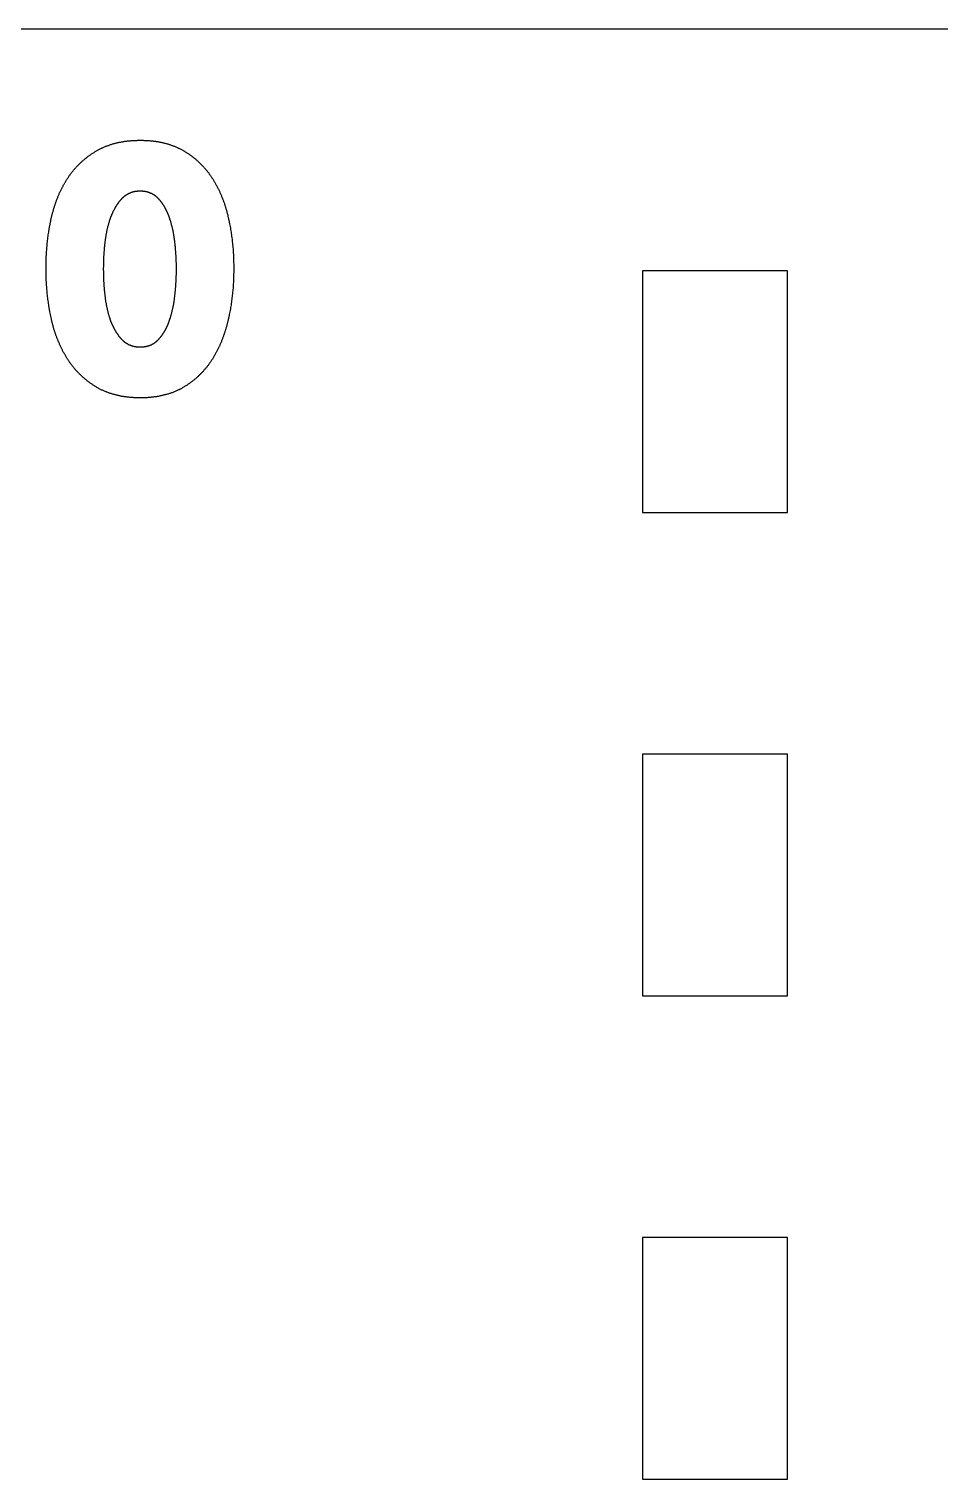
# Model space of a CAD drawing. Extents: x 4 to 389, y 10 to 269.
# Drawn here: x 82.32 to 101.16, y 181.33 to 211.33 of the extents above; entities that cross this region are included whole.
import ezdxf

# ---------------------------------------------------------------- set-up
doc = ezdxf.new("R2010")
doc.units = 0
doc.layers.get('0').update_dxf_attribs({"linetype": 'CONTINUOUS'})
doc.layers.add('ENGRAVE', color=5, linetype='CONTINUOUS')

msp = doc.modelspace()

# ---------------------------------------------------------------- linework, layer by layer
msp.add_lwpolyline([(288.01, 211.332), (62.01, 211.332)])
for points in [[(95.01, 201.332), (98.01, 201.332), (98.01, 206.332), (95.01, 206.332)], [(95.01, 191.332), (98.01, 191.332), (98.01, 196.332), (95.01, 196.332)], [(95.01, 181.332), (98.01, 181.332), (98.01, 186.332), (95.01, 186.332)]]:
    msp.add_lwpolyline(points, close=True)
at = {"layer": 'ENGRAVE'}
for points in [[(82.674, 206.379), (82.675, 206.437), (82.675, 206.466), (82.676, 206.495), (82.676, 206.524), (82.677, 206.553), (82.678, 206.582), (82.679, 206.611), (82.68, 206.626), (82.68, 206.64), (82.681, 206.655), (82.682, 206.669), (82.683, 206.684), (82.683, 206.698), (82.685, 206.727), (82.688, 206.756), (82.69, 206.785), (82.692, 206.814), (82.695, 206.843), (82.698, 206.872), (82.701, 206.901), (82.704, 206.93), (82.707, 206.959), (82.71, 206.987), (82.714, 207.016), (82.718, 207.045), (82.721, 207.074), (82.725, 207.102), (82.73, 207.131), (82.732, 207.146), (82.734, 207.16), (82.736, 207.174), (82.739, 207.189), (82.741, 207.203), (82.743, 207.217), (82.746, 207.231), (82.749, 207.246), (82.751, 207.26), (82.754, 207.274), (82.757, 207.289), (82.759, 207.303), (82.762, 207.317), (82.765, 207.331), (82.768, 207.345), (82.771, 207.36), (82.774, 207.374), (82.777, 207.388), (82.78, 207.402), (82.783, 207.416), (82.787, 207.43), (82.79, 207.445), (82.793, 207.459), (82.797, 207.473), (82.8, 207.487), (82.804, 207.501), (82.807, 207.515), (82.811, 207.529), (82.815, 207.543), (82.819, 207.557), (82.822, 207.571), (82.826, 207.585), (82.83, 207.599), (82.835, 207.613), (82.839, 207.627), (82.843, 207.641), (82.847, 207.655), (82.852, 207.668), (82.856, 207.682), (82.861, 207.696), (82.865, 207.71), (82.87, 207.724), (82.875, 207.737), (82.879, 207.751), (82.884, 207.765), (82.889, 207.778), (82.894, 207.792), (82.9, 207.805), (82.905, 207.819), (82.91, 207.832), (82.915, 207.846), (82.921, 207.859), (82.926, 207.873), (82.932, 207.886), (82.938, 207.9), (82.943, 207.913), (82.949, 207.926), (82.955, 207.939), (82.961, 207.953), (82.967, 207.966), (82.973, 207.979), (82.98, 207.992), (82.986, 208.005), (82.992, 208.018), (82.999, 208.031), (83.005, 208.044), (83.012, 208.057), (83.019, 208.07), (83.026, 208.083), (83.032, 208.096), (83.039, 208.108), (83.046, 208.121), (83.054, 208.134), (83.061, 208.146), (83.068, 208.159), (83.075, 208.171), (83.083, 208.184), (83.09, 208.196), (83.098, 208.208), (83.106, 208.221), (83.114, 208.233), (83.122, 208.245), (83.13, 208.257), (83.138, 208.269), (83.146, 208.281), (83.154, 208.293), (83.163, 208.305), (83.171, 208.317), (83.18, 208.328), (83.188, 208.34), (83.197, 208.352), (83.206, 208.363), (83.215, 208.375), (83.224, 208.386), (83.233, 208.397), (83.242, 208.409), (83.252, 208.42), (83.261, 208.431), (83.27, 208.442), (83.28, 208.453), (83.29, 208.463), (83.299, 208.474), (83.309, 208.485), (83.319, 208.495), (83.329, 208.506), (83.339, 208.516), (83.35, 208.527), (83.36, 208.537), (83.37, 208.547), (83.381, 208.557), (83.391, 208.567), (83.402, 208.577), (83.413, 208.587), (83.423, 208.597), (83.434, 208.606), (83.445, 208.616), (83.456, 208.625), (83.467, 208.635), (83.478, 208.644), (83.49, 208.653), (83.501, 208.662), (83.512, 208.671), (83.524, 208.68), (83.535, 208.689), (83.547, 208.698), (83.559, 208.706), (83.57, 208.715), (83.582, 208.723), (83.594, 208.732), (83.606, 208.74), (83.618, 208.748), (83.63, 208.756), (83.642, 208.764), (83.654, 208.772), (83.667, 208.78), (83.679, 208.787), (83.691, 208.795), (83.704, 208.802), (83.716, 208.81), (83.729, 208.817), (83.742, 208.824), (83.754, 208.831), (83.767, 208.838), (83.78, 208.845), (83.793, 208.851), (83.806, 208.858), (83.819, 208.864), (83.832, 208.87), (83.845, 208.877), (83.858, 208.882), (83.872, 208.888), (83.885, 208.894), (83.898, 208.899), (83.912, 208.905), (83.925, 208.91), (83.939, 208.915), (83.953, 208.92), (83.966, 208.925), (83.98, 208.93), (83.994, 208.935), (84.007, 208.939), (84.021, 208.944), (84.035, 208.948), (84.049, 208.953), (84.063, 208.957), (84.077, 208.961), (84.091, 208.965), (84.105, 208.968), (84.119, 208.972), (84.133, 208.975), (84.147, 208.979), (84.161, 208.982), (84.175, 208.985), (84.19, 208.988), (84.204, 208.991), (84.218, 208.994), (84.232, 208.997), (84.247, 208.999), (84.261, 209.001), (84.275, 209.004), (84.29, 209.006), (84.304, 209.008), (84.318, 209.01), (84.333, 209.012), (84.347, 209.014), (84.362, 209.015), (84.376, 209.017), (84.39, 209.018), (84.405, 209.02), (84.419, 209.021), (84.434, 209.022), (84.448, 209.023), (84.463, 209.025), (84.477, 209.025), (84.492, 209.026), (84.506, 209.027), (84.521, 209.027), (84.535, 209.028), (84.55, 209.028), (84.564, 209.029), (84.593, 209.029), (84.622, 209.029), (84.651, 209.029), (84.68, 209.029), (84.695, 209.028), (84.709, 209.028), (84.723, 209.028), (84.738, 209.027), (84.752, 209.026), (84.767, 209.025), (84.781, 209.025), (84.796, 209.024), (84.81, 209.022), (84.825, 209.021), (84.839, 209.02), (84.853, 209.018), (84.868, 209.017), (84.882, 209.015), (84.897, 209.014), (84.911, 209.012), (84.925, 209.01), (84.94, 209.008), (84.954, 209.006), (84.968, 209.004), (84.983, 209.002), (84.997, 208.999), (85.011, 208.997), (85.025, 208.994), (85.039, 208.991), (85.054, 208.988), (85.068, 208.985), (85.082, 208.982), (85.096, 208.979), (85.11, 208.976), (85.124, 208.972), (85.138, 208.968), (85.152, 208.965), (85.166, 208.961), (85.18, 208.957), (85.194, 208.953), (85.208, 208.948), (85.221, 208.944), (85.235, 208.939), (85.249, 208.935), (85.263, 208.93), (85.276, 208.925), (85.29, 208.92), (85.303, 208.915), (85.317, 208.91), (85.33, 208.905), (85.344, 208.899), (85.357, 208.894), (85.37, 208.888), (85.384, 208.882), (85.397, 208.876), (85.41, 208.87), (85.423, 208.864), (85.436, 208.858), (85.449, 208.851), (85.462, 208.844), (85.475, 208.837), (85.487, 208.831), (85.5, 208.823), (85.513, 208.816), (85.525, 208.809), (85.538, 208.802), (85.55, 208.794), (85.562, 208.787), (85.575, 208.779), (85.587, 208.771), (85.599, 208.763), (85.611, 208.755), (85.623, 208.747), (85.635, 208.739), (85.647, 208.731), (85.659, 208.722), (85.67, 208.714), (85.682, 208.705), (85.694, 208.697), (85.705, 208.688), (85.717, 208.679), (85.728, 208.67), (85.739, 208.661), (85.75, 208.652), (85.762, 208.643), (85.773, 208.633), (85.784, 208.624), (85.795, 208.614), (85.805, 208.605), (85.816, 208.595), (85.827, 208.585), (85.837, 208.575), (85.848, 208.565), (85.858, 208.555), (85.869, 208.545), (85.879, 208.535), (85.889, 208.525), (85.899, 208.514), (85.909, 208.504), (85.919, 208.493), (85.929, 208.483), (85.939, 208.472), (85.948, 208.461), (85.958, 208.45), (85.967, 208.439), (85.977, 208.428), (85.986, 208.417), (85.995, 208.406), (86.004, 208.395), (86.013, 208.383), (86.022, 208.372), (86.031, 208.36), (86.04, 208.349), (86.048, 208.337), (86.057, 208.325), (86.065, 208.314), (86.073, 208.302), (86.082, 208.29), (86.09, 208.278), (86.098, 208.266), (86.106, 208.254), (86.114, 208.242), (86.122, 208.229), (86.129, 208.217), (86.137, 208.205), (86.144, 208.193), (86.152, 208.18), (86.159, 208.168), (86.167, 208.155), (86.174, 208.143), (86.181, 208.13), (86.188, 208.117), (86.195, 208.105), (86.202, 208.092), (86.209, 208.079), (86.215, 208.066), (86.222, 208.053), (86.228, 208.041), (86.235, 208.028), (86.241, 208.015), (86.248, 208.002), (86.254, 207.989), (86.26, 207.975), (86.266, 207.962), (86.272, 207.949), (86.278, 207.936), (86.284, 207.923), (86.289, 207.909), (86.295, 207.896), (86.301, 207.883), (86.306, 207.869), (86.312, 207.856), (86.317, 207.842), (86.322, 207.829), (86.327, 207.815), (86.333, 207.802), (86.338, 207.788), (86.343, 207.775), (86.347, 207.761), (86.352, 207.747), (86.357, 207.734), (86.362, 207.72), (86.366, 207.706), (86.371, 207.693), (86.375, 207.679), (86.38, 207.665), (86.384, 207.651), (86.388, 207.637), (86.392, 207.624), (86.396, 207.61), (86.401, 207.596), (86.404, 207.582), (86.408, 207.568), (86.412, 207.554), (86.416, 207.54), (86.42, 207.526), (86.423, 207.512), (86.427, 207.498), (86.431, 207.484), (86.434, 207.47), (86.437, 207.456), (86.441, 207.442), (86.444, 207.428), (86.447, 207.413), (86.45, 207.399), (86.454, 207.385), (86.457, 207.371), (86.46, 207.357), (86.463, 207.343), (86.465, 207.329), (86.468, 207.314), (86.471, 207.3), (86.477, 207.272), (86.482, 207.243), (86.487, 207.215), (86.492, 207.186), (86.496, 207.158), (86.501, 207.129), (86.505, 207.1), (86.509, 207.072), (86.513, 207.043), (86.517, 207.014), (86.521, 206.986), (86.524, 206.957), (86.527, 206.928), (86.53, 206.899), (86.533, 206.871), (86.536, 206.842), (86.539, 206.813), (86.541, 206.784), (86.543, 206.755), (86.545, 206.726), (86.547, 206.698), (86.548, 206.669), (86.55, 206.64), (86.551, 206.611), (86.552, 206.582), (86.553, 206.553), (86.554, 206.524), (86.554, 206.495), (86.555, 206.466), (86.555, 206.437), (86.556, 206.379), (86.555, 206.321), (86.555, 206.292), (86.554, 206.263), (86.554, 206.234), (86.553, 206.205), (86.552, 206.176), (86.551, 206.146), (86.55, 206.117), (86.548, 206.088), (86.547, 206.059), (86.545, 206.03), (86.543, 206.001), (86.541, 205.972), (86.538, 205.943), (86.536, 205.914), (86.533, 205.885), (86.53, 205.856), (86.527, 205.827), (86.524, 205.798), (86.52, 205.769), (86.517, 205.74), (86.513, 205.712), (86.509, 205.683), (86.505, 205.654), (86.5, 205.625), (86.496, 205.596), (86.491, 205.568), (86.486, 205.539), (86.481, 205.51), (86.476, 205.482), (86.471, 205.453), (86.465, 205.424), (86.462, 205.41), (86.459, 205.396), (86.456, 205.382), (86.453, 205.367), (86.45, 205.353), (86.447, 205.339), (86.444, 205.325), (86.44, 205.311), (86.437, 205.296), (86.434, 205.282), (86.43, 205.268), (86.427, 205.254), (86.423, 205.24), (86.419, 205.226), (86.416, 205.212), (86.412, 205.198), (86.408, 205.184), (86.404, 205.169), (86.4, 205.155), (86.396, 205.142), (86.392, 205.128), (86.388, 205.114), (86.383, 205.1), (86.379, 205.086), (86.375, 205.072), (86.37, 205.058), (86.366, 205.044), (86.361, 205.03), (86.356, 205.017), (86.352, 205.003), (86.347, 204.989), (86.342, 204.975), (86.337, 204.962), (86.332, 204.948), (86.327, 204.934), (86.321, 204.921), (86.316, 204.907), (86.311, 204.894), (86.306, 204.88), (86.3, 204.867), (86.294, 204.853), (86.289, 204.84), (86.283, 204.826), (86.277, 204.813), (86.272, 204.8), (86.266, 204.786), (86.26, 204.773), (86.254, 204.76), (86.247, 204.747), (86.241, 204.733), (86.235, 204.72), (86.229, 204.707), (86.222, 204.694), (86.216, 204.681), (86.209, 204.668), (86.202, 204.655), (86.195, 204.642), (86.188, 204.63), (86.181, 204.617), (86.174, 204.604), (86.167, 204.591), (86.16, 204.579), (86.153, 204.566), (86.145, 204.554), (86.138, 204.541), (86.13, 204.529), (86.122, 204.516), (86.115, 204.504), (86.107, 204.492), (86.099, 204.48), (86.091, 204.467), (86.083, 204.455), (86.075, 204.443), (86.066, 204.431), (86.058, 204.419), (86.05, 204.407), (86.041, 204.396), (86.032, 204.384), (86.024, 204.372), (86.015, 204.361), (86.006, 204.349), (85.997, 204.338), (85.988, 204.326), (85.979, 204.315), (85.969, 204.304), (85.96, 204.293), (85.95, 204.282), (85.941, 204.271), (85.931, 204.26), (85.921, 204.249), (85.912, 204.238), (85.902, 204.228), (85.892, 204.217), (85.882, 204.207), (85.871, 204.196), (85.861, 204.186), (85.851, 204.176), (85.84, 204.165), (85.83, 204.155), (85.819, 204.145), (85.809, 204.135), (85.798, 204.126), (85.787, 204.116), (85.776, 204.106), (85.765, 204.097), (85.754, 204.087), (85.743, 204.078), (85.732, 204.069), (85.72, 204.059), (85.709, 204.05), (85.697, 204.041), (85.686, 204.032), (85.674, 204.024), (85.662, 204.015), (85.651, 204.006), (85.639, 203.998), (85.627, 203.99), (85.615, 203.981), (85.603, 203.973), (85.591, 203.965), (85.578, 203.957), (85.566, 203.949), (85.554, 203.942), (85.541, 203.934), (85.529, 203.926), (85.516, 203.919), (85.504, 203.912), (85.491, 203.904), (85.479, 203.897), (85.466, 203.89), (85.453, 203.883), (85.44, 203.877), (85.427, 203.87), (85.414, 203.864), (85.401, 203.857), (85.388, 203.851), (85.374, 203.845), (85.361, 203.839), (85.348, 203.834), (85.334, 203.828), (85.321, 203.823), (85.307, 203.817), (85.294, 203.812), (85.28, 203.807), (85.266, 203.802), (85.252, 203.797), (85.239, 203.793), (85.225, 203.788), (85.211, 203.784), (85.197, 203.779), (85.183, 203.775), (85.169, 203.771), (85.155, 203.767), (85.141, 203.763), (85.127, 203.76), (85.113, 203.756), (85.099, 203.753), (85.085, 203.749), (85.07, 203.746), (85.056, 203.743), (85.042, 203.74), (85.028, 203.737), (85.013, 203.735), (84.999, 203.732), (84.985, 203.73), (84.97, 203.727), (84.956, 203.725), (84.941, 203.723), (84.927, 203.721), (84.913, 203.719), (84.898, 203.717), (84.884, 203.715), (84.869, 203.713), (84.855, 203.712), (84.84, 203.71), (84.826, 203.709), (84.811, 203.708), (84.797, 203.706), (84.782, 203.705), (84.768, 203.704), (84.753, 203.704), (84.739, 203.703), (84.724, 203.702), (84.71, 203.702), (84.695, 203.702), (84.68, 203.701), (84.651, 203.701), (84.622, 203.7), (84.593, 203.701), (84.564, 203.701), (84.549, 203.702), (84.535, 203.702), (84.52, 203.702), (84.505, 203.703), (84.491, 203.704), (84.476, 203.705), (84.462, 203.705), (84.447, 203.706), (84.433, 203.708), (84.418, 203.709), (84.404, 203.71), (84.389, 203.712), (84.374, 203.713), (84.36, 203.715), (84.346, 203.717), (84.331, 203.719), (84.317, 203.721), (84.302, 203.723), (84.288, 203.725), (84.273, 203.727), (84.259, 203.73), (84.245, 203.732), (84.23, 203.735), (84.216, 203.738), (84.201, 203.74), (84.187, 203.743), (84.173, 203.746), (84.159, 203.749), (84.144, 203.753), (84.13, 203.756), (84.116, 203.76), (84.102, 203.763), (84.088, 203.767), (84.074, 203.771), (84.06, 203.775), (84.046, 203.779), (84.032, 203.784), (84.018, 203.788), (84.004, 203.793), (83.99, 203.797), (83.976, 203.802), (83.963, 203.807), (83.949, 203.812), (83.935, 203.817), (83.922, 203.822), (83.908, 203.828), (83.895, 203.833), (83.881, 203.839), (83.868, 203.845), (83.854, 203.851), (83.841, 203.857), (83.828, 203.863), (83.815, 203.87), (83.802, 203.876), (83.789, 203.883), (83.776, 203.89), (83.763, 203.897), (83.75, 203.904), (83.738, 203.911), (83.725, 203.918), (83.712, 203.926), (83.7, 203.933), (83.687, 203.941), (83.675, 203.949), (83.663, 203.956), (83.65, 203.964), (83.638, 203.972), (83.626, 203.981), (83.614, 203.989), (83.602, 203.997), (83.59, 204.006), (83.578, 204.014), (83.567, 204.023), (83.555, 204.031), (83.543, 204.04), (83.532, 204.049), (83.52, 204.058), (83.509, 204.067), (83.497, 204.077), (83.486, 204.086), (83.475, 204.095), (83.464, 204.105), (83.453, 204.114), (83.442, 204.124), (83.431, 204.134), (83.42, 204.144), (83.41, 204.154), (83.399, 204.164), (83.388, 204.174), (83.378, 204.184), (83.367, 204.194), (83.357, 204.204), (83.347, 204.215), (83.337, 204.225), (83.327, 204.236), (83.317, 204.247), (83.307, 204.257), (83.297, 204.268), (83.287, 204.279), (83.278, 204.29), (83.268, 204.301), (83.259, 204.312), (83.25, 204.324), (83.24, 204.335), (83.231, 204.346), (83.222, 204.358), (83.213, 204.369), (83.204, 204.381), (83.196, 204.393), (83.187, 204.404), (83.178, 204.416), (83.17, 204.428), (83.161, 204.44), (83.153, 204.452), (83.145, 204.464), (83.137, 204.476), (83.129, 204.488), (83.121, 204.501), (83.113, 204.513), (83.105, 204.525), (83.097, 204.538), (83.09, 204.55), (83.082, 204.563), (83.075, 204.575), (83.067, 204.588), (83.06, 204.601), (83.053, 204.613), (83.046, 204.626), (83.039, 204.639), (83.032, 204.652), (83.025, 204.665), (83.018, 204.678), (83.012, 204.691), (83.005, 204.704), (82.999, 204.717), (82.992, 204.73), (82.986, 204.743), (82.98, 204.756), (82.974, 204.77), (82.968, 204.783), (82.962, 204.796), (82.956, 204.809), (82.95, 204.823), (82.944, 204.836), (82.938, 204.85), (82.933, 204.863), (82.927, 204.877), (82.922, 204.89), (82.916, 204.904), (82.911, 204.917), (82.906, 204.931), (82.9, 204.945), (82.895, 204.958), (82.89, 204.972), (82.885, 204.986), (82.88, 204.999), (82.875, 205.013), (82.871, 205.027), (82.866, 205.041), (82.861, 205.055), (82.857, 205.068), (82.852, 205.082), (82.848, 205.096), (82.843, 205.11), (82.839, 205.124), (82.835, 205.138), (82.831, 205.152), (82.827, 205.166), (82.823, 205.18), (82.819, 205.194), (82.815, 205.208), (82.811, 205.223), (82.808, 205.237), (82.804, 205.251), (82.801, 205.265), (82.797, 205.279), (82.794, 205.293), (82.79, 205.308), (82.787, 205.322), (82.784, 205.336), (82.778, 205.365), (82.771, 205.393), (82.765, 205.422), (82.76, 205.45), (82.754, 205.479), (82.752, 205.493), (82.749, 205.508), (82.746, 205.522), (82.744, 205.537), (82.741, 205.551), (82.739, 205.565), (82.737, 205.58), (82.734, 205.594), (82.732, 205.609), (82.73, 205.623), (82.726, 205.652), (82.722, 205.681), (82.718, 205.71), (82.714, 205.739), (82.711, 205.768), (82.707, 205.797), (82.704, 205.826), (82.701, 205.855), (82.698, 205.884), (82.695, 205.913), (82.693, 205.942), (82.69, 205.971), (82.688, 206), (82.686, 206.029), (82.684, 206.058), (82.683, 206.073), (82.682, 206.088), (82.681, 206.102), (82.68, 206.117), (82.68, 206.131), (82.679, 206.146), (82.678, 206.175), (82.677, 206.204), (82.676, 206.233), (82.676, 206.263), (82.675, 206.292), (82.675, 206.321)], [(84.622, 204.753), (84.638, 204.754), (84.653, 204.755), (84.661, 204.755), (84.668, 204.756), (84.676, 204.756), (84.684, 204.757), (84.691, 204.757), (84.699, 204.758), (84.706, 204.759), (84.714, 204.76), (84.722, 204.761), (84.729, 204.762), (84.733, 204.763), (84.737, 204.764), (84.74, 204.764), (84.744, 204.765), (84.748, 204.766), (84.752, 204.767), (84.755, 204.768), (84.759, 204.768), (84.767, 204.77), (84.774, 204.772), (84.781, 204.774), (84.789, 204.776), (84.796, 204.779), (84.803, 204.781), (84.811, 204.784), (84.818, 204.786), (84.825, 204.789), (84.832, 204.792), (84.839, 204.795), (84.846, 204.798), (84.853, 204.801), (84.86, 204.805), (84.867, 204.808), (84.874, 204.812), (84.881, 204.815), (84.887, 204.819), (84.894, 204.823), (84.897, 204.825), (84.901, 204.827), (84.904, 204.829), (84.907, 204.831), (84.91, 204.833), (84.913, 204.835), (84.917, 204.837), (84.92, 204.839), (84.923, 204.842), (84.926, 204.844), (84.929, 204.846), (84.932, 204.848), (84.935, 204.851), (84.938, 204.853), (84.941, 204.855), (84.944, 204.858), (84.95, 204.863), (84.956, 204.868), (84.962, 204.873), (84.968, 204.878), (84.973, 204.883), (84.979, 204.888), (84.984, 204.894), (84.99, 204.899), (84.995, 204.904), (85.001, 204.91), (85.006, 204.916), (85.011, 204.921), (85.016, 204.927), (85.021, 204.933), (85.026, 204.939), (85.031, 204.944), (85.036, 204.95), (85.041, 204.956), (85.046, 204.962), (85.05, 204.968), (85.055, 204.974), (85.06, 204.98), (85.064, 204.987), (85.069, 204.993), (85.073, 204.999), (85.078, 205.005), (85.082, 205.012), (85.087, 205.018), (85.091, 205.024), (85.095, 205.031), (85.099, 205.037), (85.103, 205.043), (85.108, 205.05), (85.112, 205.056), (85.116, 205.063), (85.12, 205.069), (85.124, 205.076), (85.127, 205.083), (85.131, 205.089), (85.135, 205.096), (85.139, 205.103), (85.143, 205.109), (85.146, 205.116), (85.15, 205.123), (85.153, 205.13), (85.157, 205.136), (85.16, 205.143), (85.164, 205.15), (85.167, 205.157), (85.171, 205.164), (85.174, 205.171), (85.177, 205.178), (85.18, 205.185), (85.184, 205.192), (85.187, 205.199), (85.19, 205.206), (85.193, 205.213), (85.196, 205.22), (85.199, 205.227), (85.202, 205.234), (85.205, 205.241), (85.208, 205.248), (85.21, 205.255), (85.213, 205.262), (85.216, 205.27), (85.219, 205.277), (85.221, 205.284), (85.224, 205.291), (85.226, 205.298), (85.229, 205.306), (85.231, 205.313), (85.234, 205.32), (85.236, 205.327), (85.238, 205.335), (85.241, 205.342), (85.243, 205.349), (85.245, 205.357), (85.247, 205.364), (85.25, 205.371), (85.254, 205.386), (85.258, 205.401), (85.262, 205.416), (85.266, 205.43), (85.27, 205.445), (85.274, 205.46), (85.278, 205.475), (85.282, 205.49), (85.285, 205.505), (85.289, 205.52), (85.292, 205.534), (85.296, 205.549), (85.299, 205.564), (85.302, 205.579), (85.305, 205.594), (85.308, 205.609), (85.311, 205.624), (85.314, 205.64), (85.316, 205.655), (85.319, 205.67), (85.321, 205.685), (85.324, 205.7), (85.326, 205.715), (85.328, 205.73), (85.33, 205.746), (85.332, 205.761), (85.334, 205.776), (85.336, 205.791), (85.338, 205.806), (85.34, 205.822), (85.341, 205.837), (85.343, 205.852), (85.345, 205.867), (85.346, 205.883), (85.348, 205.898), (85.349, 205.913), (85.351, 205.928), (85.352, 205.944), (85.353, 205.959), (85.355, 205.974), (85.356, 205.989), (85.357, 206.005), (85.358, 206.02), (85.359, 206.035), (85.36, 206.051), (85.361, 206.066), (85.362, 206.081), (85.363, 206.096), (85.364, 206.112), (85.365, 206.127), (85.365, 206.142), (85.366, 206.158), (85.367, 206.173), (85.367, 206.188), (85.368, 206.204), (85.368, 206.219), (85.369, 206.25), (85.37, 206.28), (85.37, 206.311), (85.372, 206.372), (85.37, 206.433), (85.37, 206.463), (85.369, 206.494), (85.368, 206.509), (85.368, 206.524), (85.368, 206.539), (85.367, 206.555), (85.366, 206.57), (85.366, 206.585), (85.365, 206.6), (85.364, 206.615), (85.364, 206.631), (85.363, 206.646), (85.362, 206.661), (85.361, 206.676), (85.36, 206.691), (85.359, 206.707), (85.358, 206.722), (85.357, 206.737), (85.355, 206.752), (85.354, 206.767), (85.353, 206.782), (85.351, 206.798), (85.35, 206.813), (85.349, 206.828), (85.347, 206.843), (85.345, 206.858), (85.344, 206.873), (85.342, 206.888), (85.341, 206.903), (85.339, 206.919), (85.337, 206.934), (85.335, 206.949), (85.333, 206.964), (85.331, 206.979), (85.329, 206.994), (85.327, 207.009), (85.325, 207.024), (85.323, 207.039), (85.32, 207.054), (85.318, 207.069), (85.315, 207.084), (85.312, 207.099), (85.31, 207.114), (85.307, 207.129), (85.304, 207.144), (85.301, 207.159), (85.297, 207.174), (85.294, 207.189), (85.291, 207.203), (85.287, 207.218), (85.283, 207.233), (85.28, 207.248), (85.276, 207.263), (85.272, 207.277), (85.268, 207.292), (85.264, 207.307), (85.26, 207.321), (85.256, 207.336), (85.252, 207.351), (85.248, 207.365), (85.245, 207.372), (85.243, 207.38), (85.241, 207.387), (85.238, 207.394), (85.236, 207.401), (85.234, 207.409), (85.231, 207.416), (85.229, 207.423), (85.226, 207.43), (85.224, 207.437), (85.221, 207.445), (85.219, 207.452), (85.216, 207.459), (85.213, 207.466), (85.211, 207.473), (85.208, 207.48), (85.205, 207.487), (85.202, 207.494), (85.199, 207.501), (85.196, 207.508), (85.193, 207.515), (85.19, 207.522), (85.187, 207.529), (85.184, 207.536), (85.181, 207.543), (85.178, 207.55), (85.175, 207.557), (85.171, 207.564), (85.168, 207.571), (85.165, 207.578), (85.161, 207.584), (85.158, 207.591), (85.154, 207.598), (85.151, 207.605), (85.147, 207.611), (85.144, 207.618), (85.14, 207.625), (85.136, 207.632), (85.133, 207.638), (85.129, 207.645), (85.125, 207.651), (85.121, 207.658), (85.117, 207.664), (85.113, 207.671), (85.109, 207.677), (85.105, 207.684), (85.101, 207.69), (85.097, 207.697), (85.093, 207.703), (85.089, 207.709), (85.084, 207.715), (85.08, 207.722), (85.075, 207.728), (85.071, 207.734), (85.067, 207.74), (85.062, 207.746), (85.057, 207.752), (85.053, 207.759), (85.048, 207.765), (85.043, 207.77), (85.039, 207.776), (85.034, 207.782), (85.029, 207.788), (85.024, 207.794), (85.019, 207.8), (85.014, 207.805), (85.009, 207.811), (85.004, 207.817), (84.998, 207.822), (84.993, 207.828), (84.988, 207.833), (84.982, 207.838), (84.977, 207.844), (84.971, 207.849), (84.966, 207.854), (84.96, 207.859), (84.954, 207.864), (84.948, 207.869), (84.942, 207.874), (84.939, 207.876), (84.936, 207.878), (84.933, 207.881), (84.93, 207.883), (84.927, 207.885), (84.924, 207.887), (84.921, 207.89), (84.918, 207.892), (84.915, 207.894), (84.912, 207.896), (84.908, 207.898), (84.905, 207.9), (84.902, 207.902), (84.899, 207.904), (84.892, 207.908), (84.886, 207.912), (84.879, 207.916), (84.872, 207.919), (84.865, 207.923), (84.859, 207.926), (84.852, 207.929), (84.845, 207.932), (84.838, 207.935), (84.831, 207.938), (84.824, 207.941), (84.816, 207.944), (84.809, 207.947), (84.802, 207.949), (84.795, 207.952), (84.788, 207.954), (84.78, 207.956), (84.773, 207.958), (84.766, 207.96), (84.758, 207.962), (84.754, 207.963), (84.751, 207.963), (84.747, 207.964), (84.743, 207.965), (84.74, 207.966), (84.736, 207.966), (84.732, 207.967), (84.728, 207.968), (84.721, 207.969), (84.713, 207.97), (84.706, 207.971), (84.698, 207.972), (84.691, 207.972), (84.683, 207.973), (84.676, 207.974), (84.668, 207.974), (84.66, 207.975), (84.653, 207.975), (84.637, 207.976), (84.622, 207.977), (84.607, 207.976), (84.592, 207.975), (84.584, 207.975), (84.576, 207.974), (84.569, 207.974), (84.561, 207.973), (84.553, 207.972), (84.546, 207.972), (84.538, 207.971), (84.531, 207.97), (84.523, 207.969), (84.516, 207.968), (84.512, 207.967), (84.508, 207.966), (84.504, 207.966), (84.501, 207.965), (84.497, 207.964), (84.493, 207.963), (84.486, 207.962), (84.478, 207.96), (84.471, 207.958), (84.464, 207.956), (84.456, 207.954), (84.449, 207.951), (84.442, 207.949), (84.434, 207.947), (84.427, 207.944), (84.42, 207.941), (84.413, 207.938), (84.406, 207.935), (84.399, 207.932), (84.392, 207.929), (84.385, 207.926), (84.378, 207.923), (84.371, 207.919), (84.364, 207.916), (84.358, 207.912), (84.351, 207.908), (84.344, 207.904), (84.338, 207.9), (84.331, 207.896), (84.325, 207.892), (84.319, 207.888), (84.316, 207.886), (84.312, 207.883), (84.306, 207.879), (84.3, 207.874), (84.294, 207.87), (84.288, 207.865), (84.282, 207.86), (84.277, 207.855), (84.271, 207.85), (84.265, 207.845), (84.26, 207.839), (84.254, 207.834), (84.249, 207.829), (84.243, 207.823), (84.238, 207.818), (84.233, 207.812), (84.227, 207.807), (84.222, 207.801), (84.217, 207.795), (84.212, 207.79), (84.207, 207.784), (84.202, 207.778), (84.197, 207.772), (84.193, 207.766), (84.188, 207.76), (84.183, 207.754), (84.179, 207.748), (84.174, 207.742), (84.169, 207.736), (84.165, 207.729), (84.16, 207.723), (84.156, 207.717), (84.152, 207.711), (84.147, 207.705), (84.143, 207.698), (84.139, 207.692), (84.134, 207.686), (84.13, 207.679), (84.126, 207.673), (84.122, 207.666), (84.118, 207.66), (84.114, 207.653), (84.11, 207.647), (84.106, 207.64), (84.102, 207.634), (84.098, 207.627), (84.094, 207.62), (84.091, 207.614), (84.087, 207.607), (84.083, 207.6), (84.08, 207.594), (84.076, 207.587), (84.073, 207.58), (84.069, 207.573), (84.066, 207.567), (84.062, 207.56), (84.059, 207.553), (84.056, 207.546), (84.053, 207.539), (84.049, 207.532), (84.046, 207.525), (84.043, 207.518), (84.04, 207.511), (84.037, 207.504), (84.034, 207.497), (84.031, 207.49), (84.028, 207.483), (84.025, 207.476), (84.022, 207.469), (84.019, 207.462), (84.017, 207.455), (84.014, 207.448), (84.011, 207.44), (84.008, 207.433), (84.006, 207.426), (84.003, 207.419), (84.001, 207.412), (83.998, 207.405), (83.995, 207.397), (83.993, 207.39), (83.991, 207.383), (83.988, 207.376), (83.986, 207.368), (83.983, 207.361), (83.981, 207.354), (83.979, 207.347), (83.977, 207.339), (83.972, 207.325), (83.968, 207.31), (83.964, 207.295), (83.96, 207.281), (83.956, 207.266), (83.952, 207.251), (83.948, 207.236), (83.945, 207.221), (83.941, 207.206), (83.938, 207.192), (83.934, 207.177), (83.931, 207.162), (83.928, 207.147), (83.925, 207.132), (83.922, 207.117), (83.919, 207.102), (83.916, 207.087), (83.913, 207.072), (83.911, 207.057), (83.908, 207.042), (83.906, 207.027), (83.903, 207.012), (83.901, 206.996), (83.899, 206.981), (83.897, 206.966), (83.895, 206.951), (83.893, 206.936), (83.891, 206.921), (83.89, 206.906), (83.888, 206.89), (83.886, 206.875), (83.885, 206.86), (83.883, 206.845), (83.882, 206.83), (83.88, 206.814), (83.879, 206.799), (83.877, 206.784), (83.876, 206.769), (83.875, 206.754), (83.874, 206.738), (83.872, 206.723), (83.871, 206.708), (83.87, 206.693), (83.869, 206.677), (83.868, 206.662), (83.867, 206.647), (83.866, 206.632), (83.866, 206.616), (83.865, 206.601), (83.864, 206.586), (83.864, 206.571), (83.863, 206.555), (83.862, 206.54), (83.862, 206.525), (83.862, 206.51), (83.861, 206.494), (83.86, 206.464), (83.86, 206.433), (83.858, 206.372), (83.86, 206.311), (83.86, 206.28), (83.861, 206.249), (83.862, 206.218), (83.862, 206.203), (83.863, 206.188), (83.863, 206.172), (83.864, 206.157), (83.865, 206.141), (83.865, 206.126), (83.866, 206.111), (83.867, 206.095), (83.868, 206.08), (83.869, 206.065), (83.87, 206.049), (83.871, 206.034), (83.872, 206.019), (83.873, 206.003), (83.874, 205.988), (83.876, 205.973), (83.877, 205.957), (83.878, 205.942), (83.88, 205.927), (83.881, 205.911), (83.883, 205.896), (83.884, 205.881), (83.886, 205.865), (83.887, 205.85), (83.889, 205.835), (83.891, 205.819), (83.892, 205.804), (83.894, 205.789), (83.896, 205.774), (83.898, 205.758), (83.9, 205.743), (83.902, 205.728), (83.904, 205.713), (83.907, 205.697), (83.909, 205.682), (83.912, 205.667), (83.915, 205.652), (83.917, 205.637), (83.92, 205.622), (83.923, 205.607), (83.926, 205.592), (83.929, 205.576), (83.933, 205.561), (83.936, 205.546), (83.939, 205.531), (83.943, 205.516), (83.946, 205.501), (83.95, 205.487), (83.954, 205.472), (83.958, 205.457), (83.962, 205.442), (83.966, 205.427), (83.97, 205.412), (83.975, 205.397), (83.979, 205.383), (83.981, 205.375), (83.984, 205.368), (83.986, 205.361), (83.988, 205.353), (83.991, 205.346), (83.993, 205.339), (83.996, 205.332), (83.998, 205.324), (84.001, 205.317), (84.003, 205.31), (84.006, 205.302), (84.008, 205.295), (84.011, 205.288), (84.014, 205.281), (84.017, 205.274), (84.019, 205.267), (84.022, 205.259), (84.025, 205.252), (84.028, 205.245), (84.031, 205.238), (84.034, 205.231), (84.037, 205.224), (84.04, 205.217), (84.043, 205.21), (84.047, 205.203), (84.05, 205.196), (84.053, 205.189), (84.056, 205.182), (84.06, 205.175), (84.063, 205.168), (84.067, 205.161), (84.07, 205.154), (84.074, 205.148), (84.077, 205.141), (84.081, 205.134), (84.085, 205.127), (84.088, 205.12), (84.092, 205.114), (84.096, 205.107), (84.1, 205.1), (84.104, 205.094), (84.108, 205.087), (84.112, 205.081), (84.116, 205.074), (84.12, 205.067), (84.124, 205.061), (84.128, 205.054), (84.132, 205.048), (84.136, 205.042), (84.141, 205.035), (84.145, 205.029), (84.149, 205.023), (84.154, 205.016), (84.158, 205.01), (84.163, 205.004), (84.167, 204.997), (84.172, 204.991), (84.176, 204.985), (84.181, 204.979), (84.186, 204.973), (84.19, 204.967), (84.195, 204.961), (84.2, 204.955), (84.205, 204.949), (84.21, 204.943), (84.215, 204.937), (84.22, 204.931), (84.225, 204.926), (84.23, 204.92), (84.236, 204.914), (84.241, 204.909), (84.246, 204.903), (84.252, 204.898), (84.257, 204.893), (84.263, 204.887), (84.269, 204.882), (84.274, 204.877), (84.28, 204.872), (84.286, 204.867), (84.292, 204.862), (84.298, 204.857), (84.304, 204.853), (84.311, 204.848), (84.314, 204.846), (84.317, 204.844), (84.323, 204.839), (84.33, 204.835), (84.336, 204.831), (84.343, 204.827), (84.349, 204.823), (84.356, 204.819), (84.363, 204.815), (84.369, 204.812), (84.376, 204.808), (84.383, 204.805), (84.39, 204.801), (84.397, 204.798), (84.404, 204.795), (84.411, 204.792), (84.419, 204.789), (84.426, 204.786), (84.433, 204.784), (84.44, 204.781), (84.448, 204.779), (84.455, 204.777), (84.462, 204.774), (84.47, 204.772), (84.477, 204.77), (84.485, 204.768), (84.488, 204.768), (84.492, 204.767), (84.496, 204.766), (84.5, 204.765), (84.504, 204.764), (84.507, 204.764), (84.511, 204.763), (84.515, 204.762), (84.522, 204.761), (84.53, 204.76), (84.538, 204.759), (84.545, 204.758), (84.553, 204.758), (84.561, 204.757), (84.568, 204.756), (84.576, 204.756), (84.584, 204.755), (84.591, 204.755), (84.607, 204.754)]]:
    msp.add_lwpolyline(points, close=True, dxfattribs=at)

doc.saveas('drawing.dxf')
